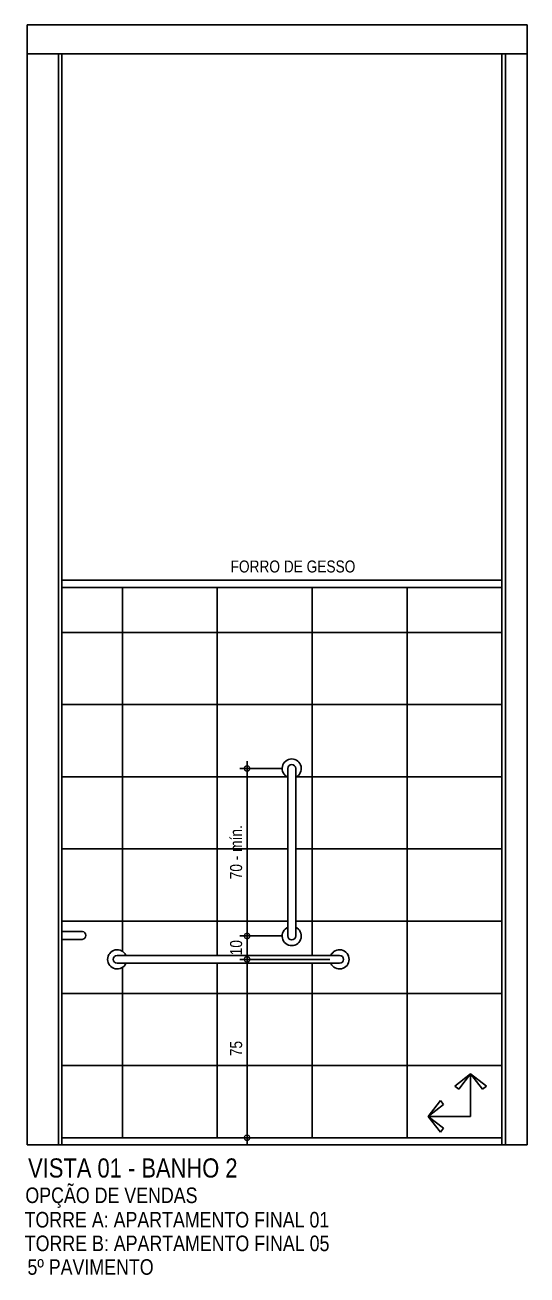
# Model space of a CAD drawing. Header units: metres. Extents: x 3 to 168, y -142 to 28.
# Drawn here: x 109.16 to 111.26, y -65.23 to -60 of the extents above; entities that cross this region are included whole.
import ezdxf

# ---------------------------------------------------------------- set-up
doc = ezdxf.new("R2010")
doc.units = ezdxf.units.M
for name, color, linetype in [('ARQ-ALV ACAB', 4, 'Continuous'), ('ARQ-ALV OSSO', 5, 'Continuous'), ('ARQ-AUX1', 1, 'Continuous'), ('ARQ-AUX2', 2, 'Continuous'), ('ARQ-CERÂMICA', 7, 'Continuous'), ('ARQ-DIM', 2, 'Continuous'), ('ARQ-HID', 2, 'Continuous'), ('ARQ-TXT', 2, 'Continuous')]:
    doc.layers.add(name, color=color, linetype=linetype)
doc.styles.add('Adesa', font='ARIALN.TTF')
doc.dimstyles.new('ADESA 1-0025', dxfattribs={"dimtxt": 0.05, "dimasz": 0.045, "dimexe": 0.03, "dimexo": 0.04, "dimgap": 0.02, "dimtad": 1, "dimtoh": 1, "dimdec": 0, "dimlfac": 100, "dimzin": 4, "dimtxsty": 'Adesa', "dimblk": 'DOTSMALL', "dimcen": 1, "dimdle": 0.03, "dimclrd": 1, "dimclre": 1, "dimclrt": 256, "dimazin": 1, "dimtm": 1e-09, "dimtfac": 1, "dimtdec": 0, "dimtix": 1, "dimtmove": 2, "dimatfit": 0, "dimldrblk": 'DOTSMALL', "dimfxl": 0.8, "dimtvp": 2, "dimtolj": 1, "dimtzin": 0, "dimarcsym": 0})

# ---------------------------------------------------------------- blocks, each defined once
blk = doc.blocks.new('*U315')
for p, q in [((-0.03, 0.0165), (0.9, 0.0165)), ((-0.03, -0.0165), (0.9, -0.0165))]:
    blk.add_line(p, q)
for centre, radius, start, end in [((-0.03, 0), 0.04, 24.362, 335.638), ((-0.03, 0), 0.0165, 90, 270), ((0.9, 0), 0.04, 204.362, 155.638), ((0.9, 0), 0.0165, 270, 90)]:
    blk.add_arc(centre, radius, start, end)
blk = doc.blocks.new('barra2')
for p, q in [((-0.03, 0.0165), (0.67, 0.0165)), ((-0.03, -0.0165), (0.67, -0.0165))]:
    blk.add_line(p, q)
for centre, radius, start, end in [((-0.03, 0), 0.04, 24.362, 335.638), ((-0.03, 0), 0.0165, 90, 270), ((0.67, 0), 0.04, 204.362, 155.638), ((0.67, 0), 0.0165, 270, 90)]:
    blk.add_arc(centre, radius, start, end)
blk = doc.blocks.new('_DotSmall')
at = {"color": 0, "linetype": 'ByBlock', "const_width": 0.5}
blk.add_lwpolyline([(-0.0625, 0, 1), (0.0625, 0, 1)], format="xyb", close=True, dxfattribs=at)
blk = doc.blocks.new('*D445')
at = {"layer": 'ARQ-DIM', "color": 1, "lineweight": -2, "transparency": 16777216}
for p, q in [((110.0854, -63.8791), (110.0854, -64.6846)), ((110.4323, -63.9091), (110.0554, -63.9091)), ((110.4323, -64.6546), (110.0554, -64.6546))]:
    blk.add_line(p, q, dxfattribs=at)
at = {"layer": 'Defpoints', "color": 0, "transparency": 16777216}
for p in [(110.4723, -63.9091), (110.0854, -64.6546), (110.4723, -64.6546, -0.0001)]:
    blk.add_point(p, dxfattribs=at)
at = {"layer": 'ARQ-DIM', "color": 1, "lineweight": -2, "transparency": 16777216, "xscale": 0.045, "yscale": 0.045, "zscale": 0.045}
for p, rotation in [((110.0854, -63.9091), 90), ((110.0854, -64.6546), 270)]:
    blk.add_blockref('_DotSmall', p, dxfattribs=dict(at, rotation=rotation))
at = {"layer": 'ARQ-DIM', "transparency": 16777216, "insert": (110.04, -64.2819), "char_height": 0.05, "attachment_point": 5, "rotation": 90, "style": 'Adesa'}
blk.add_mtext('\\A1;75', dxfattribs=at)
blk = doc.blocks.new('*D446')
at = {"layer": 'ARQ-DIM', "color": 1, "lineweight": -2, "transparency": 16777216}
for p, q in [((110.2323, -63.8115), (110.0554, -63.8115)), ((110.0854, -63.7815), (110.0854, -63.9391)), ((110.4323, -63.9091), (110.0554, -63.9091))]:
    blk.add_line(p, q, dxfattribs=at)
at = {"layer": 'Defpoints', "color": 0, "transparency": 16777216}
for p in [(110.2723, -63.8115), (110.0854, -63.9091), (110.4723, -63.9091)]:
    blk.add_point(p, dxfattribs=at)
at = {"layer": 'ARQ-DIM', "color": 1, "lineweight": -2, "transparency": 16777216, "xscale": 0.045, "yscale": 0.045, "zscale": 0.045}
for p, rotation in [((110.0854, -63.8115), 90), ((110.0854, -63.9091), 270)]:
    blk.add_blockref('_DotSmall', p, dxfattribs=dict(at, rotation=rotation))
at = {"layer": 'ARQ-DIM', "transparency": 16777216, "insert": (110.0399, -63.8603), "char_height": 0.05, "attachment_point": 5, "rotation": 90, "style": 'Adesa'}
blk.add_mtext('\\A1;10', dxfattribs=at)
blk = doc.blocks.new('*D447')
at = {"layer": 'ARQ-DIM', "color": 1, "lineweight": -2, "transparency": 16777216}
for p, q in [((110.0854, -63.8415), (110.0854, -63.0815)), ((110.2323, -63.1115), (110.0554, -63.1115)), ((110.2323, -63.8115), (110.0554, -63.8115))]:
    blk.add_line(p, q, dxfattribs=at)
at = {"layer": 'Defpoints', "color": 0, "transparency": 16777216}
for p in [(110.0854, -63.1115), (110.2723, -63.1115), (110.2723, -63.8115)]:
    blk.add_point(p, dxfattribs=at)
at = {"layer": 'ARQ-DIM', "color": 1, "lineweight": -2, "transparency": 16777216, "xscale": 0.045, "yscale": 0.045, "zscale": 0.045}
for p, rotation in [((110.0854, -63.1115), 90), ((110.0854, -63.8115), 270)]:
    blk.add_blockref('_DotSmall', p, dxfattribs=dict(at, rotation=rotation))
at = {"layer": 'ARQ-DIM', "transparency": 16777216, "insert": (110.0399, -63.4615), "char_height": 0.05, "attachment_point": 5, "rotation": 90, "style": 'Adesa'}
blk.add_mtext('\\A1;70 - mín.', dxfattribs=at)
blk = doc.blocks.new('Seta para pag.piso')
for p, q in [((0, 0.1126), (-0.0418, 0.0796)), ((0, 0.1126), (-0.0312, 0.0715)), ((0, 0.1126), (0, 0)), ((0, 0.1126), (0.0418, 0.0795)), ((0, 0.1126), (0.0312, 0.0715)), ((-0.0418, 0.0796), (-0.0312, 0.0715)), ((0.0418, 0.0795), (0.0312, 0.0715)), ((-0.1126, 0), (-0.0795, 0.0418)), ((-0.0795, 0.0418), (-0.0715, 0.0312)), ((-0.1126, 0), (-0.0715, 0.0312)), ((-0.1126, 0), (0, 0)), ((-0.1126, 0), (-0.0796, -0.0418)), ((-0.1126, 0), (-0.0715, -0.0312)), ((-0.0796, -0.0418), (-0.0715, -0.0312))]:
    blk.add_line(p, q)
blk = doc.blocks.new('AREAS MOLHADAS')
at = {"layer": 'ARQ-CERÂMICA'}
h = blk.add_hatch(dxfattribs=at)
h.set_pattern_fill('LINE', color=256, scale=0.095)
h.set_pattern_definition([(0, (111.15122, -64.65463), (0, 0.301625), [])])
h.paths.add_polyline_path([(111.1512, -62.3546), (109.3113, -62.3546), (109.3113, -63.7926), (109.3935, -63.7926, -1), (109.3965, -63.8256), (109.3113, -63.8256), (109.3113, -64.6546), (111.1512, -64.6546)])
h.paths.add_polyline_path([(110.2888, -63.775, -4.632624), (110.2558, -63.775), (110.2558, -63.1479, -4.632624), (110.2888, -63.1479)], flags=16)
h.paths.add_polyline_path([(110.4358, -63.9256), (109.5787, -63.9256, -4.632624), (109.5787, -63.8926), (110.4358, -63.8926, -4.632624)], flags=16)
h.paths.add_polyline_path([(110.0918, -64.3263), (110.0918, -64.2376), (109.9877, -64.2376), (109.9877, -64.3263)], flags=24)
h.paths.add_polyline_path([(110.0917, -63.9063), (110.0917, -63.8176), (109.9876, -63.8176), (109.9876, -63.9063)], flags=24)
h.paths.add_polyline_path([(110.0917, -63.5859), (110.0917, -63.3348), (109.9876, -63.3348), (109.9876, -63.5859)], flags=24)
h = blk.add_hatch(dxfattribs=at)
h.set_pattern_fill('LINE', color=256, scale=0.125, angle=90)
h.set_pattern_definition([(90, (111.1512, -64.65463), (-0.396875, 2e-17), [])])
h.paths.add_polyline_path([(111.1512, -62.3546), (109.3113, -62.3546), (109.3113, -63.7926), (109.3935, -63.7926, -1), (109.3965, -63.8256), (109.3113, -63.8256), (109.3113, -64.6546), (111.1512, -64.6546)])
h.paths.add_polyline_path([(110.2888, -63.1479), (110.2888, -63.775, -4.632624), (110.2558, -63.775), (110.2558, -63.1479, -4.632624)], flags=16)
h.paths.add_polyline_path([(110.4358, -63.9256), (109.5787, -63.9256, -4.632624), (109.5787, -63.8926), (110.4358, -63.8926, -4.632624)], flags=16)
h.paths.add_polyline_path([(110.0918, -64.3263), (110.0918, -64.2376), (109.9877, -64.2376), (109.9877, -64.3263)], flags=24)
h.paths.add_polyline_path([(110.0917, -63.9063), (110.0917, -63.8176), (109.9876, -63.8176), (109.9876, -63.9063)], flags=24)
h.paths.add_polyline_path([(110.0917, -63.5859), (110.0917, -63.3348), (109.9876, -63.3348), (109.9876, -63.5859)], flags=24)
at = {"layer": 'ARQ-ALV ACAB'}
for p, q in [((109.3113, -64.6846, 0), (109.3113, -60.1246, 0)), ((111.1512, -64.6846, 0), (111.1512, -60.1246, 0)), ((111.1512, -64.6546, 0), (109.3113, -64.6546, 0))]:
    blk.add_line(p, q, dxfattribs=at)
at = {"layer": 'ARQ-ALV OSSO'}
for p, q in [((109.1664, -64.6846, 0), (109.1664, -60.1246, 0)), ((109.2963, -64.6846, 0), (109.2963, -60.1246, 0)), ((111.1662, -64.6846, 0), (111.1662, -60.1246, 0)), ((111.2562, -64.6846, 0), (111.2562, -60.1246, 0)), ((111.2562, -64.6846, 0), (109.1664, -64.6846, 0))]:
    blk.add_line(p, q, dxfattribs=at)
at = {"layer": 'ARQ-AUX1'}
for p, q in [((111.1512, -62.3246, 0), (109.3113, -62.3246, 0)), ((111.1512, -62.3546, 0), (109.3113, -62.3546, 0))]:
    blk.add_line(p, q, dxfattribs=at)
at = {"layer": 'ARQ-AUX2'}
for p, q in [((109.1664, -60.0046, 0), (111.2562, -60.0046, 0)), ((109.1664, -60.1246, 0), (111.2562, -60.1246, 0))]:
    blk.add_line(p, q, dxfattribs=at)
at = {"layer": 'ARQ-AUX2', "elevation": 0}
for points in [[(109.1664, -60.0046), (109.1664, -60.1246)], [(111.2562, -60.0046), (111.2562, -60.1246)]]:
    blk.add_lwpolyline(points, dxfattribs=at)
at = {"layer": 'ARQ-HID', "elevation": 0.0001}
blk.add_lwpolyline([(109.3113, -63.8256), (109.3965, -63.8256, 0.913215), (109.3965, -63.7926), (109.3113, -63.7926)], format="xyb", dxfattribs=at)
at = {"layer": 'ARQ-CERÂMICA', "xscale": -1.58230973583663, "yscale": 1.58230973583663, "zscale": 1.58230973583663, "rotation": 90}
blk.add_blockref('Seta para pag.piso', (111.0205, -64.5652), dxfattribs=at)
at = {"layer": 'ARQ-HID', "xscale": -1}
for name, p, rotation in [('barra2', (110.2723, -63.7815, 0.0001), 270), ('*U315', (109.5723, -63.9091, 0.0001), 180)]:
    blk.add_blockref(name, p, dxfattribs=dict(at, rotation=rotation))
at = {"layer": 'ARQ-TXT', "style": 'Adesa'}
for s, height, p in [('FORRO DE GESSO', 0.05, (110.0164, -62.2924, 108.9697)), ('OPÇÃO DE VENDAS', 0.065, (109.1584, -64.9275, 217.9394)), ('TORRE A: APARTAMENTO FINAL 01', 0.065, (109.1551, -65.0296, 108.9697)), ('TORRE B: APARTAMENTO FINAL 05', 0.065, (109.1558, -65.1284, 217.9394)), ('5º PAVIMENTO', 0.065, (109.167, -65.2272, 326.909))]:
    blk.add_text(s, height=height, dxfattribs=at).set_placement(p)
at = {"layer": 'ARQ-TXT', "ltscale": 0.5, "style": 'Adesa'}
blk.add_text('VISTA 01 - BANHO 2', height=0.08, dxfattribs=at).set_placement((109.1698, -64.8209, 0))
at = {"layer": 'ARQ-DIM'}
dim = blk.add_linear_dim(base=(110.0854, -63.1115, 0.0001), p1=(110.2723, -63.8115, 0.0001), p2=(110.2723, -63.1115, 0.0001), angle=90, text='<> - mín.', dimstyle='ADESA 1-0025', dxfattribs=at)
dim.commit()
dim.dimension.update_dxf_attribs({"geometry": '*D447', "text_midpoint": (110.0399, -63.4615, 0.0001)})
for base, p1, p2, picture, middle in [((110.0854, -63.9091, 0.0001), (110.2723, -63.8115, 0.0001), (110.4723, -63.9091, 0.0001), '*D446', (110.0399, -63.8603, 0.0001)), ((110.0854, -64.6546, 0.0001), (110.4723, -63.9091, 0.0001), (110.4723, -64.6546, 0), '*D445', (110.04, -64.2819, 0.0001))]:
    dim = blk.add_linear_dim(base=base, p1=p1, p2=p2, angle=90, dimstyle='ADESA 1-0025', dxfattribs=at)
    dim.commit()
    dim.dimension.update_dxf_attribs({"geometry": picture, "text_midpoint": middle})

msp = doc.modelspace()

# ---------------------------------------------------------------- block references
msp.add_blockref('AREAS MOLHADAS', (0, 0))

doc.saveas('drawing.dxf')
